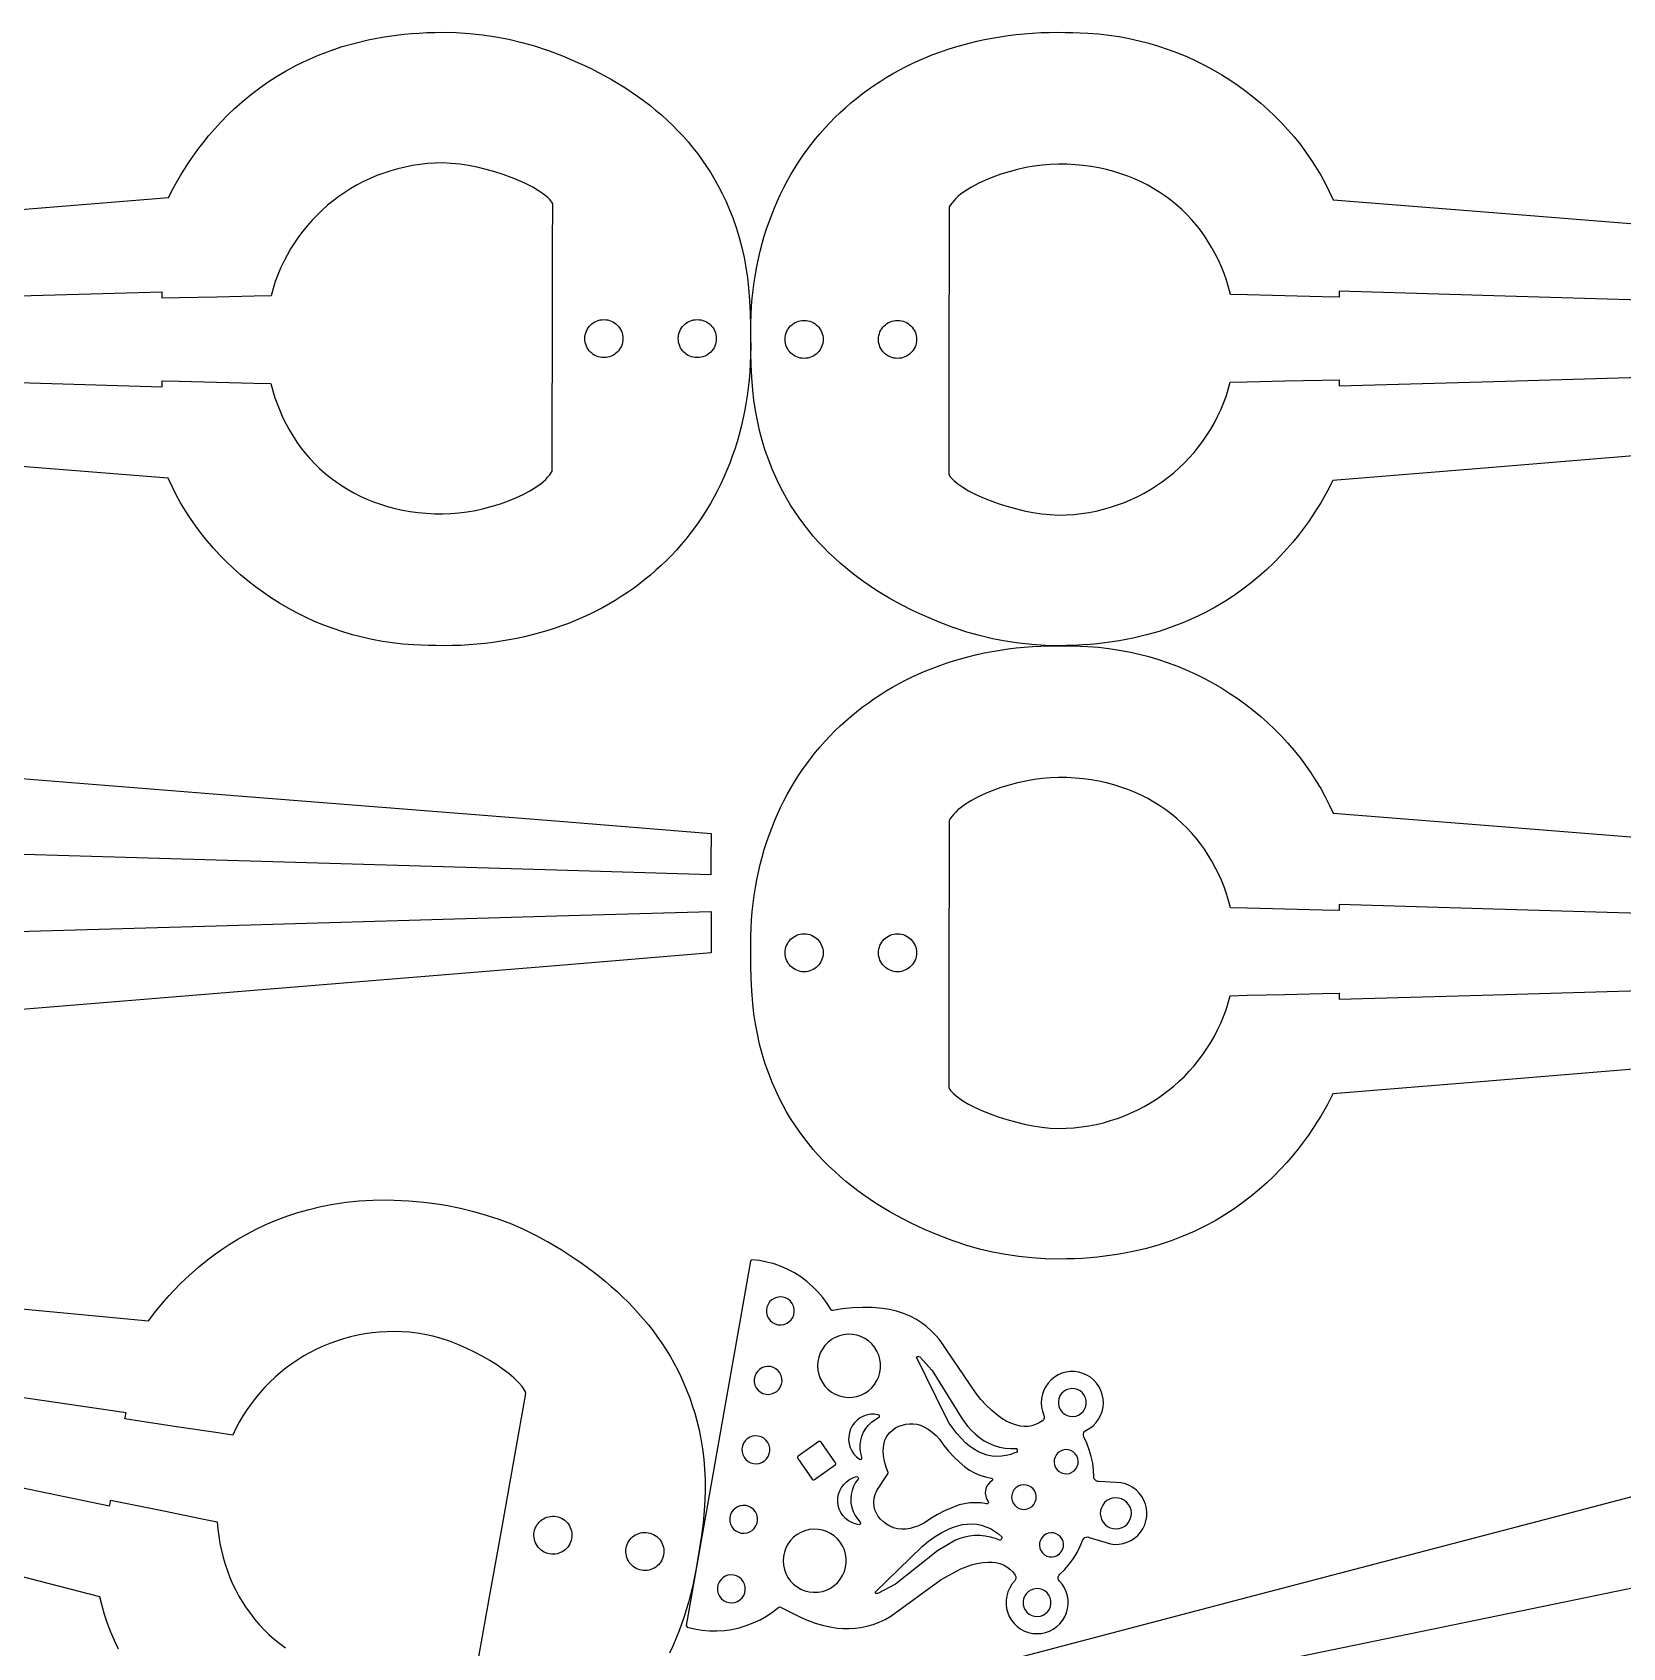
# Model space of a CAD drawing. Extents: x 0 to 1250, y 0 to 2500.
# Drawn here: x 549.6 to 652, y 674.1 to 778.1 of the extents above; entities that cross this region are included whole.
import ezdxf

# ---------------------------------------------------------------- set-up
doc = ezdxf.new("R2010")
doc.units = 0
doc.layers.get('0').update_dxf_attribs({"linetype": 'CONTINUOUS', "lineweight": 25})

msp = doc.modelspace()

# ---------------------------------------------------------------- linework, layer by layer
for points in [[(548.354, 766.63), (558.373, 767.452), (558.726, 768.13), (559.157, 768.882), (559.402, 769.281), (559.669, 769.693), (559.957, 770.114), (560.268, 770.544), (560.601, 770.981), (560.958, 771.422), (561.339, 771.865), (561.745, 772.308), (562.177, 772.75), (562.635, 773.187), (563.119, 773.619), (563.63, 774.043), (564.17, 774.457), (564.738, 774.859), (565.336, 775.247), (565.963, 775.619), (566.621, 775.973), (567.309, 776.307), (568.03, 776.619), (568.783, 776.906), (569.569, 777.168), (570.388, 777.4), (571.242, 777.603), (572.131, 777.774), (572.588, 777.846), (573.055, 777.91), (573.53, 777.965), (574.015, 778.01), (574.509, 778.045), (575.012, 778.071), (575.524, 778.087), (576.046, 778.092), (576.9, 778.074), (577.754, 778.02), (578.607, 777.93), (579.455, 777.804), (580.298, 777.642), (581.132, 777.444), (581.955, 777.211), (582.765, 776.941), (582.769, 776.94), (582.776, 776.938), (582.782, 776.935), (582.786, 776.934), (583.739, 776.572), (584.674, 776.179), (585.133, 775.969), (585.586, 775.752), (586.033, 775.525), (586.474, 775.291), (586.909, 775.047), (587.337, 774.795), (587.757, 774.533), (588.171, 774.263), (588.576, 773.983), (588.974, 773.694), (589.363, 773.395), (589.744, 773.087), (590.117, 772.769), (590.48, 772.442), (590.834, 772.104), (591.179, 771.757), (591.513, 771.399), (591.838, 771.031), (592.152, 770.653), (592.455, 770.264), (592.748, 769.865), (593.029, 769.455), (593.299, 769.034), (593.557, 768.602), (593.803, 768.159), (594.037, 767.705), (594.258, 767.24), (594.466, 766.763), (594.711, 766.144), (594.929, 765.517), (595.123, 764.884), (595.292, 764.244), (595.438, 763.598), (595.56, 762.947), (595.66, 762.291), (595.738, 761.63), (595.802, 760.815), (595.834, 760.014), (595.849, 759.214), (595.863, 758.401), (595.868, 757.852), (595.861, 757.309), (595.842, 756.771), (595.81, 756.239), (595.766, 755.713), (595.71, 755.193), (595.642, 754.679), (595.563, 754.171), (595.471, 753.669), (595.369, 753.174), (595.254, 752.685), (595.129, 752.203), (594.992, 751.727), (594.845, 751.258), (594.686, 750.796), (594.517, 750.341), (594.337, 749.893), (594.146, 749.452), (593.946, 749.018), (593.734, 748.592), (593.513, 748.173), (593.282, 747.762), (593.04, 747.358), (592.789, 746.962), (592.528, 746.574), (592.258, 746.194), (591.978, 745.822), (591.689, 745.458), (591.39, 745.102), (591.083, 744.754), (590.767, 744.415), (590.441, 744.085), (590.108, 743.763), (589.765, 743.45), (589.414, 743.145), (589.055, 742.85), (588.688, 742.563), (588.312, 742.286), (587.928, 742.018), (587.537, 741.759), (587.138, 741.51), (586.731, 741.27), (586.317, 741.04), (585.896, 740.819), (585.467, 740.608), (585.031, 740.408), (584.588, 740.217), (584.139, 740.036), (583.682, 739.865), (583.219, 739.705), (582.75, 739.555), (582.274, 739.416), (581.792, 739.287), (581.304, 739.169), (580.809, 739.061), (580.309, 738.965), (579.803, 738.879), (579.292, 738.805), (578.775, 738.742), (578.252, 738.69), (577.725, 738.649), (577.192, 738.62), (576.654, 738.603), (576.111, 738.597), (575.621, 738.6), (575.131, 738.609), (574.642, 738.626), (574.152, 738.65), (573.477, 738.701), (572.809, 738.776), (572.15, 738.874), (571.498, 738.995), (570.856, 739.138), (570.222, 739.302), (569.598, 739.488), (568.985, 739.694), (568.381, 739.92), (567.789, 740.165), (567.208, 740.429), (566.638, 740.712), (566.081, 741.013), (565.536, 741.33), (565.005, 741.665), (564.486, 742.015), (563.982, 742.381), (563.491, 742.763), (563.016, 743.159), (562.555, 743.569), (562.11, 743.992), (561.681, 744.428), (561.269, 744.877), (560.873, 745.338), (560.494, 745.81), (560.133, 746.292), (559.79, 746.785), (559.465, 747.288), (559.16, 747.8), (558.873, 748.32), (558.606, 748.849), (558.36, 749.385), (548.343, 750.183)], [(665.423, 751.867), (643.382, 750.059), (633.364, 749.237), (633.01, 748.559), (632.58, 747.806), (632.334, 747.407), (632.068, 746.996), (631.78, 746.574), (631.469, 746.144), (631.136, 745.708), (630.779, 745.267), (630.397, 744.824), (629.991, 744.381), (629.56, 743.939), (629.102, 743.501), (628.618, 743.07), (628.106, 742.646), (627.567, 742.232), (626.999, 741.83), (626.401, 741.442), (625.774, 741.07), (625.116, 740.716), (624.427, 740.382), (623.707, 740.07), (622.954, 739.783), (622.168, 739.521), (621.348, 739.288), (620.495, 739.085), (619.606, 738.915), (619.149, 738.842), (618.682, 738.779), (618.207, 738.724), (617.722, 738.679), (617.228, 738.643), (616.725, 738.618), (616.212, 738.602), (615.69, 738.597), (614.837, 738.615), (613.983, 738.669), (613.13, 738.759), (612.281, 738.885), (611.439, 739.047), (610.605, 739.244), (609.782, 739.478), (608.971, 739.748), (608.968, 739.749), (608.961, 739.751), (608.954, 739.754), (608.951, 739.755), (607.997, 740.116), (607.063, 740.51), (606.604, 740.719), (606.151, 740.937), (605.703, 741.163), (605.262, 741.398), (604.828, 741.642), (604.4, 741.894), (603.979, 742.156), (603.566, 742.426), (603.161, 742.706), (602.763, 742.995), (602.373, 743.294), (601.992, 743.602), (601.62, 743.919), (601.257, 744.247), (600.903, 744.584), (600.558, 744.932), (600.224, 745.29), (599.899, 745.658), (599.585, 746.036), (599.281, 746.425), (598.989, 746.824), (598.708, 747.234), (598.438, 747.655), (598.18, 748.087), (597.934, 748.53), (597.7, 748.984), (597.479, 749.449), (597.27, 749.926), (597.026, 750.545), (596.807, 751.171), (596.614, 751.805), (596.444, 752.445), (596.299, 753.091), (596.176, 753.742), (596.077, 754.398), (595.999, 755.058), (595.935, 755.874), (595.903, 756.675), (595.887, 757.475), (595.874, 758.287), (595.868, 758.836), (595.876, 759.38), (595.895, 759.918), (595.927, 760.45), (595.971, 760.976), (596.027, 761.496), (596.095, 762.01), (596.174, 762.518), (596.265, 763.02), (596.368, 763.515), (596.482, 764.004), (596.608, 764.486), (596.744, 764.962), (596.892, 765.431), (597.05, 765.893), (597.22, 766.348), (597.4, 766.796), (597.59, 767.237), (597.791, 767.67), (598.002, 768.097), (598.224, 768.516), (598.455, 768.927), (598.697, 769.331), (598.948, 769.727), (599.209, 770.115), (599.479, 770.495), (599.759, 770.867), (600.048, 771.231), (600.346, 771.587), (600.654, 771.934), (600.97, 772.273), (601.295, 772.604), (601.629, 772.926), (601.972, 773.239), (602.322, 773.543), (602.682, 773.839), (603.049, 774.125), (603.425, 774.403), (603.808, 774.671), (604.2, 774.929), (604.599, 775.179), (605.005, 775.419), (605.419, 775.649), (605.841, 775.87), (606.27, 776.08), (606.705, 776.281), (607.148, 776.472), (607.598, 776.653), (608.054, 776.823), (608.517, 776.984), (608.987, 777.134), (609.463, 777.273), (609.945, 777.402), (610.433, 777.52), (610.928, 777.627), (611.428, 777.724), (611.933, 777.809), (612.445, 777.884), (612.962, 777.947), (613.484, 777.999), (614.012, 778.04), (614.545, 778.069), (615.083, 778.086), (615.626, 778.092), (616.116, 778.089), (616.606, 778.08), (617.095, 778.063), (617.585, 778.039), (618.26, 777.988), (618.927, 777.913), (619.587, 777.815), (620.239, 777.694), (620.881, 777.551), (621.515, 777.387), (622.138, 777.201), (622.752, 776.995), (623.356, 776.769), (623.948, 776.524), (624.529, 776.259), (625.098, 775.977), (625.656, 775.676), (626.2, 775.359), (626.732, 775.024), (627.251, 774.674), (627.755, 774.307), (628.245, 773.926), (628.721, 773.53), (629.181, 773.12), (629.626, 772.697), (630.055, 772.26), (630.468, 771.812), (630.864, 771.351), (631.243, 770.879), (631.604, 770.396), (631.947, 769.903), (632.271, 769.401), (632.577, 768.889), (632.864, 768.368), (633.13, 767.84), (633.377, 767.304), (643.393, 766.506), (665.429, 764.751)], [(548.014, 755.561), (557.969, 755.265), (557.968, 755.325), (557.968, 755.456), (557.967, 755.588), (557.967, 755.647), (559.061, 755.62), (561.467, 755.559), (563.873, 755.498), (564.967, 755.471), (565.091, 755.014), (565.231, 754.565), (565.386, 754.127), (565.558, 753.697), (565.745, 753.278), (565.948, 752.869), (566.166, 752.471), (566.399, 752.084), (566.646, 751.708), (566.909, 751.345), (567.186, 750.993), (567.477, 750.654), (567.783, 750.328), (568.102, 750.016), (568.436, 749.716), (568.783, 749.432), (569.143, 749.161), (569.517, 748.905), (569.904, 748.665), (570.304, 748.44), (570.716, 748.23), (571.141, 748.038), (571.579, 747.861), (572.029, 747.702), (572.49, 747.56), (572.964, 747.436), (573.449, 747.33), (573.946, 747.242), (574.454, 747.173), (574.974, 747.124), (575.504, 747.093), (576.045, 747.083), (576.551, 747.098), (577.075, 747.142), (577.61, 747.213), (578.152, 747.31), (578.694, 747.43), (579.23, 747.573), (579.757, 747.736), (580.266, 747.918), (580.754, 748.116), (581.214, 748.33), (581.641, 748.558), (582.029, 748.798), (582.372, 749.048), (582.526, 749.176), (582.666, 749.306), (582.792, 749.438), (582.903, 749.571), (582.999, 749.706), (583.079, 749.842), (583.086, 752.53), (583.099, 758.443), (583.112, 764.357), (583.119, 767.045), (583.065, 767.145), (582.993, 767.247), (582.903, 767.352), (582.795, 767.458), (582.532, 767.675), (582.209, 767.895), (581.832, 768.114), (581.41, 768.331), (580.947, 768.541), (580.45, 768.742), (579.927, 768.932), (579.383, 769.106), (578.824, 769.263), (578.258, 769.399), (577.69, 769.511), (577.128, 769.597), (576.578, 769.653), (576.045, 769.677), (575.547, 769.666), (575.054, 769.635), (574.567, 769.583), (574.087, 769.511), (573.614, 769.419), (573.147, 769.309), (572.689, 769.179), (572.238, 769.032), (571.796, 768.866), (571.363, 768.683), (570.94, 768.483), (570.526, 768.267), (570.123, 768.034), (569.73, 767.786), (569.349, 767.523), (568.979, 767.244), (568.621, 766.952), (568.275, 766.645), (567.943, 766.325), (567.623, 765.992), (567.318, 765.646), (567.026, 765.288), (566.749, 764.918), (566.488, 764.537), (566.241, 764.145), (566.011, 763.743), (565.797, 763.33), (565.6, 762.908), (565.419, 762.477), (565.257, 762.037), (565.112, 761.589), (564.987, 761.132), (563.891, 761.106), (561.481, 761.048), (559.07, 760.989), (557.975, 760.963), (557.975, 761.025), (557.976, 761.161), (557.976, 761.298), (557.976, 761.36), (548.02, 761.072)], [(665.623, 760.478), (643.723, 761.128), (633.768, 761.423), (633.768, 761.364), (633.769, 761.232), (633.769, 761.101), (633.769, 761.041), (632.676, 761.069), (630.27, 761.13), (627.863, 761.191), (626.77, 761.218), (626.646, 761.675), (626.506, 762.123), (626.35, 762.562), (626.179, 762.991), (625.991, 763.411), (625.789, 763.82), (625.571, 764.218), (625.338, 764.605), (625.09, 764.98), (624.828, 765.344), (624.551, 765.696), (624.26, 766.035), (623.954, 766.361), (623.634, 766.673), (623.301, 766.972), (622.954, 767.257), (622.593, 767.528), (622.22, 767.783), (621.833, 768.024), (621.433, 768.249), (621.02, 768.458), (620.595, 768.651), (620.158, 768.828), (619.708, 768.987), (619.246, 769.129), (618.773, 769.253), (618.287, 769.359), (617.79, 769.447), (617.282, 769.516), (616.763, 769.565), (616.233, 769.595), (615.691, 769.605), (615.185, 769.59), (614.662, 769.546), (614.126, 769.475), (613.585, 769.379), (613.043, 769.258), (612.506, 769.116), (611.98, 768.953), (611.47, 768.771), (610.983, 768.573), (610.523, 768.359), (610.096, 768.131), (609.708, 767.891), (609.364, 767.641), (609.211, 767.513), (609.071, 767.383), (608.945, 767.251), (608.833, 767.117), (608.737, 766.983), (608.657, 766.847), (608.651, 764.159), (608.638, 758.245), (608.624, 752.332), (608.618, 749.644), (608.671, 749.544), (608.743, 749.442), (608.834, 749.337), (608.941, 749.23), (609.205, 749.014), (609.528, 748.794), (609.904, 748.574), (610.327, 748.358), (610.79, 748.148), (611.286, 747.946), (611.81, 747.757), (612.354, 747.582), (612.913, 747.426), (613.479, 747.29), (614.046, 747.177), (614.608, 747.092), (615.159, 747.036), (615.691, 747.012), (616.19, 747.023), (616.683, 747.054), (617.169, 747.106), (617.65, 747.178), (618.123, 747.269), (618.589, 747.38), (619.048, 747.51), (619.499, 747.657), (619.94, 747.823), (620.373, 748.006), (620.797, 748.205), (621.211, 748.422), (621.614, 748.654), (622.007, 748.903), (622.388, 749.166), (622.758, 749.444), (623.116, 749.737), (623.462, 750.044), (623.794, 750.364), (624.113, 750.697), (624.419, 751.043), (624.71, 751.401), (624.987, 751.77), (625.249, 752.151), (625.495, 752.543), (625.726, 752.946), (625.94, 753.358), (626.137, 753.781), (626.317, 754.212), (626.48, 754.652), (626.624, 755.1), (626.75, 755.556), (627.846, 755.583), (630.256, 755.641), (632.667, 755.699), (633.762, 755.726), (633.762, 755.664), (633.761, 755.527), (633.761, 755.391), (633.76, 755.329), (643.717, 755.617), (665.621, 756.251)], [(665.423, 712.372), (643.382, 710.563), (633.364, 709.741), (633.01, 709.063), (632.58, 708.311), (632.334, 707.912), (632.068, 707.501), (631.78, 707.079), (631.469, 706.649), (631.136, 706.212), (630.779, 705.772), (630.397, 705.329), (629.991, 704.885), (629.56, 704.444), (629.102, 704.006), (628.618, 703.574), (628.106, 703.15), (627.567, 702.736), (626.999, 702.334), (626.401, 701.946), (625.774, 701.574), (625.116, 701.22), (624.427, 700.887), (623.707, 700.575), (622.954, 700.287), (622.168, 700.026), (621.348, 699.793), (620.495, 699.59), (619.606, 699.42), (619.149, 699.347), (618.682, 699.283), (618.207, 699.229), (617.722, 699.184), (617.228, 699.148), (616.725, 699.122), (616.212, 699.107), (615.69, 699.101), (614.837, 699.119), (613.983, 699.173), (613.13, 699.264), (612.281, 699.389), (611.439, 699.551), (610.605, 699.749), (609.782, 699.983), (608.971, 700.252), (608.968, 700.253), (608.961, 700.256), (608.954, 700.258), (608.951, 700.259), (607.997, 700.621), (607.063, 701.015), (606.604, 701.224), (606.151, 701.442), (605.703, 701.668), (605.262, 701.903), (604.828, 702.146), (604.4, 702.399), (603.979, 702.66), (603.566, 702.931), (603.161, 703.211), (602.763, 703.5), (602.373, 703.798), (601.992, 704.106), (601.62, 704.424), (601.257, 704.752), (600.903, 705.089), (600.558, 705.437), (600.224, 705.794), (599.899, 706.162), (599.585, 706.54), (599.281, 706.929), (598.989, 707.328), (598.708, 707.739), (598.438, 708.159), (598.18, 708.591), (597.934, 709.034), (597.7, 709.488), (597.479, 709.954), (597.27, 710.431), (597.026, 711.05), (596.807, 711.676), (596.614, 712.31), (596.444, 712.95), (596.299, 713.595), (596.176, 714.247), (596.077, 714.903), (595.999, 715.563), (595.935, 716.379), (595.903, 717.179), (595.887, 717.979), (595.874, 718.792), (595.868, 719.341), (595.876, 719.884), (595.895, 720.422), (595.927, 720.954), (595.971, 721.48), (596.027, 722), (596.095, 722.515), (596.174, 723.023), (596.265, 723.524), (596.368, 724.019), (596.482, 724.508), (596.608, 724.991), (596.744, 725.466), (596.892, 725.935), (597.05, 726.397), (597.22, 726.852), (597.4, 727.301), (597.59, 727.741), (597.791, 728.175), (598.002, 728.601), (598.224, 729.02), (598.455, 729.432), (598.697, 729.835), (598.948, 730.231), (599.209, 730.619), (599.479, 731), (599.759, 731.372), (600.048, 731.736), (600.346, 732.091), (600.654, 732.439), (600.97, 732.778), (601.295, 733.109), (601.629, 733.43), (601.972, 733.744), (602.322, 734.048), (602.682, 734.343), (603.049, 734.63), (603.425, 734.907), (603.808, 735.175), (604.2, 735.434), (604.599, 735.683), (605.005, 735.923), (605.419, 736.154), (605.841, 736.374), (606.27, 736.585), (606.705, 736.786), (607.148, 736.977), (607.598, 737.158), (608.054, 737.328), (608.517, 737.488), (608.987, 737.638), (609.463, 737.778), (609.945, 737.907), (610.433, 738.025), (610.928, 738.132), (611.428, 738.229), (611.933, 738.314), (612.445, 738.388), (612.962, 738.452), (613.484, 738.504), (614.012, 738.544), (614.545, 738.573), (615.083, 738.591), (615.626, 738.597), (616.116, 738.594), (616.606, 738.584), (617.095, 738.568), (617.585, 738.543), (618.26, 738.492), (618.927, 738.417), (619.587, 738.319), (620.239, 738.198), (620.881, 738.056), (621.515, 737.891), (622.138, 737.706), (622.752, 737.5), (623.356, 737.274), (623.948, 737.028), (624.529, 736.764), (625.098, 736.481), (625.656, 736.181), (626.2, 735.863), (626.732, 735.529), (627.251, 735.178), (627.755, 734.812), (628.245, 734.431), (628.721, 734.035), (629.181, 733.625), (629.626, 733.201), (630.055, 732.765), (630.468, 732.316), (630.864, 731.856), (631.243, 731.384), (631.604, 730.901), (631.947, 730.408), (632.271, 729.905), (632.577, 729.394), (632.864, 728.873), (633.13, 728.344), (633.377, 727.808), (643.393, 727.011), (665.429, 725.256)], [(539.225, 730.819), (561.261, 729.065), (583.297, 727.31), (593.314, 726.512), (593.313, 726.095), (593.312, 725.179), (593.311, 724.262), (593.311, 723.846), (583.356, 724.141), (561.455, 724.791), (539.555, 725.441)], [(665.623, 720.982), (643.723, 721.632), (633.768, 721.928), (633.768, 721.868), (633.769, 721.737), (633.769, 721.606), (633.769, 721.546), (632.676, 721.574), (630.27, 721.635), (627.863, 721.695), (626.77, 721.723), (626.646, 722.18), (626.506, 722.628), (626.35, 723.067), (626.179, 723.496), (625.991, 723.915), (625.789, 724.324), (625.571, 724.722), (625.338, 725.109), (625.09, 725.485), (624.828, 725.849), (624.551, 726.2), (624.26, 726.539), (623.954, 726.865), (623.634, 727.178), (623.301, 727.477), (622.954, 727.762), (622.593, 728.032), (622.22, 728.288), (621.833, 728.529), (621.433, 728.754), (621.02, 728.963), (620.595, 729.156), (620.158, 729.332), (619.708, 729.491), (619.246, 729.634), (618.773, 729.758), (618.287, 729.864), (617.79, 729.952), (617.282, 730.02), (616.763, 730.07), (616.233, 730.1), (615.691, 730.11), (615.185, 730.095), (614.662, 730.051), (614.126, 729.98), (613.585, 729.883), (613.043, 729.763), (612.506, 729.62), (611.98, 729.458), (611.47, 729.276), (610.983, 729.077), (610.523, 728.863), (610.096, 728.635), (609.708, 728.396), (609.364, 728.146), (609.211, 728.018), (609.071, 727.887), (608.945, 727.755), (608.833, 727.622), (608.737, 727.487), (608.657, 727.351), (608.651, 724.663), (608.638, 718.75), (608.624, 712.837), (608.618, 710.149), (608.671, 710.049), (608.743, 709.946), (608.834, 709.841), (608.941, 709.735), (609.205, 709.518), (609.528, 709.298), (609.904, 709.079), (610.327, 708.863), (610.79, 708.652), (611.286, 708.451), (611.81, 708.262), (612.354, 708.087), (612.913, 707.93), (613.479, 707.794), (614.046, 707.682), (614.608, 707.596), (615.159, 707.54), (615.691, 707.517), (616.19, 707.527), (616.683, 707.559), (617.169, 707.611), (617.65, 707.683), (618.123, 707.774), (618.589, 707.885), (619.048, 708.014), (619.499, 708.162), (619.94, 708.327), (620.373, 708.51), (620.797, 708.71), (621.211, 708.927), (621.614, 709.159), (622.007, 709.407), (622.388, 709.671), (622.758, 709.949), (623.116, 710.242), (623.462, 710.548), (623.794, 710.868), (624.113, 711.202), (624.419, 711.547), (624.71, 711.905), (624.987, 712.275), (625.249, 712.656), (625.495, 713.048), (625.726, 713.451), (625.94, 713.863), (626.137, 714.285), (626.317, 714.716), (626.48, 715.156), (626.624, 715.605), (626.75, 716.061), (627.846, 716.087), (630.256, 716.146), (632.667, 716.204), (633.762, 716.231), (633.762, 716.168), (633.761, 716.032), (633.761, 715.895), (633.76, 715.833), (643.717, 716.121), (665.621, 716.756)], [(539.549, 719.93), (561.453, 720.564), (583.357, 721.199), (593.314, 721.487), (593.314, 721.069), (593.313, 720.149), (593.313, 719.229), (593.313, 718.811), (583.295, 717.989), (561.254, 716.181), (539.214, 714.372)], [(547.086, 696.064), (557.095, 695.134), (557.561, 695.741), (558.115, 696.407), (558.426, 696.757), (558.76, 697.116), (559.117, 697.481), (559.498, 697.851), (559.902, 698.223), (560.33, 698.595), (560.783, 698.965), (561.259, 699.331), (561.761, 699.691), (562.288, 700.042), (562.84, 700.383), (563.417, 700.712), (564.02, 701.026), (564.65, 701.323), (565.305, 701.602), (565.988, 701.859), (566.697, 702.094), (567.433, 702.303), (568.197, 702.484), (568.988, 702.637), (569.808, 702.758), (570.655, 702.845), (571.531, 702.896), (572.436, 702.91), (572.899, 702.902), (573.37, 702.884), (573.848, 702.855), (574.333, 702.815), (574.825, 702.765), (575.325, 702.703), (575.833, 702.629), (576.347, 702.543), (577.185, 702.378), (578.017, 702.176), (578.841, 701.939), (579.655, 701.668), (580.456, 701.362), (581.243, 701.023), (582.013, 700.65), (582.765, 700.243), (582.768, 700.242), (582.774, 700.238), (582.78, 700.234), (582.783, 700.233), (583.66, 699.711), (584.511, 699.161), (584.927, 698.875), (585.336, 698.582), (585.737, 698.282), (586.131, 697.974), (586.516, 697.658), (586.894, 697.336), (587.263, 697.005), (587.623, 696.667), (587.973, 696.321), (588.315, 695.967), (588.647, 695.606), (588.968, 695.236), (589.28, 694.858), (589.581, 694.473), (589.871, 694.079), (590.15, 693.677), (590.417, 693.266), (590.673, 692.848), (590.917, 692.421), (591.148, 691.985), (591.367, 691.541), (591.572, 691.088), (591.765, 690.627), (591.944, 690.157), (592.11, 689.678), (592.261, 689.19), (592.398, 688.694), (592.521, 688.188), (592.654, 687.536), (592.76, 686.881), (592.841, 686.223), (592.896, 685.564), (592.928, 684.902), (592.935, 684.24), (592.919, 683.576), (592.882, 682.912), (592.803, 682.098), (592.695, 681.304), (592.572, 680.514), (592.444, 679.711), (592.354, 679.169), (592.252, 678.635), (592.14, 678.109), (592.016, 677.591), (591.882, 677.08), (591.736, 676.578), (591.58, 676.083), (591.413, 675.597), (591.236, 675.119), (591.049, 674.649), (590.852, 674.187), (590.645, 673.734)], [(578.368, 673.501), (578.841, 676.147), (579.881, 681.969), (580.921, 687.79), (581.394, 690.436), (581.359, 690.544), (581.306, 690.657), (581.235, 690.776), (581.148, 690.899), (580.926, 691.159), (580.645, 691.431), (580.313, 691.713), (579.934, 691.999), (579.515, 692.287), (579.061, 692.571), (578.578, 692.849), (578.073, 693.115), (577.55, 693.366), (577.016, 693.598), (576.477, 693.808), (575.938, 693.99), (575.405, 694.141), (574.885, 694.256), (574.393, 694.332), (573.902, 694.387), (573.413, 694.42), (572.928, 694.433), (572.446, 694.425), (571.967, 694.397), (571.493, 694.349), (571.024, 694.282), (570.56, 694.196), (570.102, 694.091), (569.65, 693.967), (569.205, 693.826), (568.767, 693.667), (568.338, 693.491), (567.916, 693.298), (567.504, 693.088), (567.1, 692.862), (566.707, 692.62), (566.324, 692.363), (565.951, 692.09), (565.59, 691.802), (565.241, 691.5), (564.904, 691.184), (564.58, 690.855), (564.27, 690.511), (563.973, 690.155), (563.691, 689.786), (563.423, 689.404), (563.171, 689.011), (562.934, 688.606), (562.714, 688.19), (562.511, 687.762), (561.427, 687.926), (559.043, 688.287), (556.659, 688.648), (555.576, 688.813), (555.587, 688.874), (555.611, 689.008), (555.636, 689.143), (555.647, 689.204), (545.791, 690.649)], [(544.828, 685.223), (554.581, 683.203), (554.591, 683.262), (554.613, 683.391), (554.635, 683.52), (554.646, 683.579), (555.718, 683.362), (558.077, 682.884), (560.436, 682.407), (561.508, 682.19), (561.551, 681.718), (561.611, 681.252), (561.688, 680.793), (561.782, 680.341), (561.894, 679.895), (562.023, 679.457), (562.168, 679.028), (562.33, 678.606), (562.509, 678.193), (562.704, 677.789), (562.916, 677.395), (563.144, 677.011), (563.388, 676.636), (563.649, 676.273), (563.925, 675.921), (564.217, 675.58), (564.525, 675.251), (564.849, 674.934), (565.188, 674.63), (565.543, 674.339), (565.913, 674.061)], [(658.765, 679.178), (649.01, 677.165), (627.549, 672.737), (606.088, 668.308), (596.332, 666.296), (596.26, 666.707), (596.1, 667.613), (595.941, 668.519), (595.868, 668.931), (605.592, 671.48), (626.983, 677.088), (648.375, 682.697), (658.098, 685.246)], [(555.154, 673.99), (554.902, 674.535), (554.669, 675.087), (554.457, 675.644), (554.265, 676.206), (554.095, 676.773), (553.945, 677.344), (544.219, 679.869)]]:
    msp.add_lwpolyline(points)
for points in [[(587.639, 758.369), (587.632, 758.244), (587.614, 758.122), (587.584, 758.005), (587.543, 757.892), (587.491, 757.785), (587.43, 757.684), (587.359, 757.59), (587.28, 757.503), (587.193, 757.424), (587.099, 757.353), (586.998, 757.292), (586.891, 757.241), (586.778, 757.199), (586.661, 757.169), (586.539, 757.151), (586.414, 757.144), (586.289, 757.151), (586.167, 757.169), (586.05, 757.199), (585.937, 757.241), (585.83, 757.292), (585.729, 757.353), (585.635, 757.424), (585.548, 757.503), (585.469, 757.59), (585.398, 757.684), (585.337, 757.785), (585.285, 757.892), (585.244, 758.005), (585.214, 758.122), (585.195, 758.244), (585.189, 758.369), (585.195, 758.495), (585.214, 758.616), (585.244, 758.734), (585.285, 758.846), (585.337, 758.953), (585.398, 759.054), (585.469, 759.149), (585.548, 759.236), (585.635, 759.315), (585.729, 759.385), (585.83, 759.447), (585.937, 759.498), (586.05, 759.539), (586.167, 759.569), (586.289, 759.588), (586.414, 759.594), (586.539, 759.588), (586.661, 759.569), (586.778, 759.539), (586.891, 759.498), (586.998, 759.447), (587.099, 759.385), (587.193, 759.315), (587.28, 759.236), (587.359, 759.149), (587.43, 759.054), (587.491, 758.953), (587.543, 758.846), (587.584, 758.734), (587.614, 758.616), (587.632, 758.495)], [(593.654, 758.369), (593.647, 758.244), (593.629, 758.122), (593.599, 758.005), (593.557, 757.892), (593.506, 757.785), (593.444, 757.684), (593.374, 757.59), (593.295, 757.503), (593.208, 757.424), (593.114, 757.353), (593.013, 757.292), (592.905, 757.241), (592.793, 757.199), (592.676, 757.169), (592.554, 757.151), (592.429, 757.144), (592.303, 757.151), (592.182, 757.169), (592.064, 757.199), (591.952, 757.241), (591.845, 757.292), (591.744, 757.353), (591.649, 757.424), (591.562, 757.503), (591.483, 757.59), (591.413, 757.684), (591.351, 757.785), (591.3, 757.892), (591.259, 758.005), (591.229, 758.122), (591.21, 758.244), (591.204, 758.369), (591.21, 758.495), (591.229, 758.616), (591.259, 758.734), (591.3, 758.846), (591.351, 758.953), (591.413, 759.054), (591.483, 759.149), (591.562, 759.236), (591.649, 759.315), (591.744, 759.385), (591.845, 759.447), (591.952, 759.498), (592.064, 759.539), (592.182, 759.569), (592.303, 759.588), (592.429, 759.594), (592.554, 759.588), (592.676, 759.569), (592.793, 759.539), (592.905, 759.498), (593.013, 759.447), (593.114, 759.385), (593.208, 759.315), (593.295, 759.236), (593.374, 759.149), (593.444, 759.054), (593.506, 758.953), (593.557, 758.846), (593.599, 758.734), (593.629, 758.616), (593.647, 758.495)], [(598.083, 758.319), (598.089, 758.445), (598.108, 758.566), (598.138, 758.684), (598.179, 758.796), (598.231, 758.903), (598.292, 759.004), (598.363, 759.099), (598.442, 759.186), (598.529, 759.265), (598.623, 759.335), (598.724, 759.397), (598.831, 759.448), (598.944, 759.489), (599.061, 759.52), (599.183, 759.538), (599.308, 759.544), (599.433, 759.538), (599.555, 759.52), (599.672, 759.489), (599.785, 759.448), (599.892, 759.397), (599.993, 759.335), (600.087, 759.265), (600.174, 759.186), (600.253, 759.099), (600.324, 759.004), (600.385, 758.903), (600.437, 758.796), (600.478, 758.684), (600.508, 758.566), (600.527, 758.445), (600.533, 758.319), (600.527, 758.194), (600.508, 758.073), (600.478, 757.955), (600.437, 757.843), (600.385, 757.736), (600.324, 757.635), (600.253, 757.54), (600.174, 757.453), (600.087, 757.374), (599.993, 757.304), (599.892, 757.242), (599.785, 757.191), (599.672, 757.15), (599.555, 757.119), (599.433, 757.101), (599.308, 757.094), (599.183, 757.101), (599.061, 757.119), (598.944, 757.15), (598.831, 757.191), (598.724, 757.242), (598.623, 757.304), (598.529, 757.374), (598.442, 757.453), (598.363, 757.54), (598.292, 757.635), (598.231, 757.736), (598.179, 757.843), (598.138, 757.955), (598.108, 758.073), (598.089, 758.194)], [(604.098, 758.319), (604.104, 758.445), (604.123, 758.566), (604.153, 758.684), (604.194, 758.796), (604.246, 758.903), (604.307, 759.004), (604.378, 759.099), (604.457, 759.186), (604.544, 759.265), (604.638, 759.335), (604.739, 759.397), (604.846, 759.448), (604.959, 759.489), (605.076, 759.52), (605.198, 759.538), (605.323, 759.544), (605.448, 759.538), (605.57, 759.52), (605.687, 759.489), (605.8, 759.448), (605.907, 759.397), (606.008, 759.335), (606.102, 759.265), (606.189, 759.186), (606.268, 759.099), (606.339, 759.004), (606.4, 758.903), (606.452, 758.796), (606.493, 758.684), (606.523, 758.566), (606.542, 758.445), (606.548, 758.319), (606.542, 758.194), (606.523, 758.073), (606.493, 757.955), (606.452, 757.843), (606.4, 757.736), (606.339, 757.635), (606.268, 757.54), (606.189, 757.453), (606.102, 757.374), (606.008, 757.304), (605.907, 757.242), (605.8, 757.191), (605.687, 757.15), (605.57, 757.119), (605.448, 757.101), (605.323, 757.094), (605.198, 757.101), (605.076, 757.119), (604.959, 757.15), (604.846, 757.191), (604.739, 757.242), (604.638, 757.304), (604.544, 757.374), (604.457, 757.453), (604.378, 757.54), (604.307, 757.635), (604.246, 757.736), (604.194, 757.843), (604.153, 757.955), (604.123, 758.073), (604.104, 758.194)], [(598.083, 718.824), (598.089, 718.949), (598.108, 719.071), (598.138, 719.188), (598.179, 719.301), (598.231, 719.408), (598.292, 719.509), (598.363, 719.603), (598.442, 719.69), (598.529, 719.769), (598.623, 719.84), (598.724, 719.901), (598.831, 719.953), (598.944, 719.994), (599.061, 720.024), (599.183, 720.043), (599.308, 720.049), (599.433, 720.043), (599.555, 720.024), (599.672, 719.994), (599.785, 719.953), (599.892, 719.901), (599.993, 719.84), (600.087, 719.769), (600.174, 719.69), (600.253, 719.603), (600.324, 719.509), (600.385, 719.408), (600.437, 719.301), (600.478, 719.188), (600.508, 719.071), (600.527, 718.949), (600.533, 718.824), (600.527, 718.699), (600.508, 718.577), (600.478, 718.46), (600.437, 718.347), (600.385, 718.24), (600.324, 718.139), (600.253, 718.045), (600.174, 717.958), (600.087, 717.879), (599.993, 717.808), (599.892, 717.747), (599.785, 717.695), (599.672, 717.654), (599.555, 717.624), (599.433, 717.605), (599.308, 717.599), (599.183, 717.605), (599.061, 717.624), (598.944, 717.654), (598.831, 717.695), (598.724, 717.747), (598.623, 717.808), (598.529, 717.879), (598.442, 717.958), (598.363, 718.045), (598.292, 718.139), (598.231, 718.24), (598.179, 718.347), (598.138, 718.46), (598.108, 718.577), (598.089, 718.699)], [(604.098, 718.824), (604.104, 718.949), (604.123, 719.071), (604.153, 719.188), (604.194, 719.301), (604.246, 719.408), (604.307, 719.509), (604.378, 719.603), (604.457, 719.69), (604.544, 719.769), (604.638, 719.84), (604.739, 719.901), (604.846, 719.953), (604.959, 719.994), (605.076, 720.024), (605.198, 720.043), (605.323, 720.049), (605.448, 720.043), (605.57, 720.024), (605.687, 719.994), (605.8, 719.953), (605.907, 719.901), (606.008, 719.84), (606.102, 719.769), (606.189, 719.69), (606.268, 719.603), (606.339, 719.509), (606.4, 719.408), (606.452, 719.301), (606.493, 719.188), (606.523, 719.071), (606.542, 718.949), (606.548, 718.824), (606.542, 718.699), (606.523, 718.577), (606.493, 718.46), (606.452, 718.347), (606.4, 718.24), (606.339, 718.139), (606.268, 718.045), (606.189, 717.958), (606.102, 717.879), (606.008, 717.808), (605.907, 717.747), (605.8, 717.695), (605.687, 717.654), (605.57, 717.624), (605.448, 717.605), (605.323, 717.599), (605.198, 717.605), (605.076, 717.624), (604.959, 717.654), (604.846, 717.695), (604.739, 717.747), (604.638, 717.808), (604.544, 717.879), (604.457, 717.958), (604.378, 718.045), (604.307, 718.139), (604.246, 718.24), (604.194, 718.347), (604.153, 718.46), (604.123, 718.577), (604.104, 718.699)], [(595.846, 698.974), (591.709, 675.515), (591.781, 675.401), (592.25, 675.288), (592.726, 675.21), (593.207, 675.168), (593.69, 675.163), (594.172, 675.194), (594.65, 675.261), (595.121, 675.363), (595.584, 675.501), (596.035, 675.674), (596.471, 675.88), (596.891, 676.118), (597.292, 676.387), (597.671, 676.685), (597.727, 676.709), (597.786, 676.696), (599.122, 676.013), (599.571, 675.824), (600.03, 675.662), (600.498, 675.528), (600.974, 675.422), (601.455, 675.346), (601.833, 675.314), (602.212, 675.309), (602.591, 675.332), (602.968, 675.381), (603.339, 675.458), (603.745, 675.577), (604.141, 675.726), (604.526, 675.902), (604.897, 676.105), (608.145, 678.46), (609.405, 679.147), (609.74, 679.288), (610.085, 679.404), (610.437, 679.494), (610.795, 679.558), (611.157, 679.595), (611.409, 679.591), (611.659, 679.558), (611.904, 679.497), (612.14, 679.408), (612.362, 679.285), (612.565, 679.133), (612.746, 678.954), (612.901, 678.754), (612.944, 678.661), (612.953, 678.559), (612.927, 678.46), (612.87, 678.375), (612.693, 678.164), (612.546, 677.932), (612.433, 677.682), (612.355, 677.418), (612.315, 677.146), (612.311, 676.871), (612.346, 676.599), (612.417, 676.334), (612.524, 676.08), (612.665, 675.845), (612.837, 675.63), (613.036, 675.441), (613.26, 675.281), (613.503, 675.154), (613.762, 675.061), (614.031, 675.004), (614.305, 674.985), (614.579, 675.003), (614.848, 675.059), (615.107, 675.152), (615.351, 675.278), (615.575, 675.437), (615.775, 675.626), (615.948, 675.84), (616.089, 676.075), (616.197, 676.328), (616.269, 676.593), (616.304, 676.866), (616.302, 677.14), (616.262, 677.412), (616.185, 677.676), (616.072, 677.927), (615.927, 678.16), (615.75, 678.37), (615.695, 678.45), (615.669, 678.543), (615.673, 678.64), (615.708, 678.73), (615.769, 678.804), (616.088, 679.122), (616.382, 679.463), (616.648, 679.826), (616.884, 680.209), (617.09, 680.61), (617.264, 681.025), (617.315, 681.107), (617.389, 681.168), (617.479, 681.203), (617.575, 681.207), (617.668, 681.181), (619.035, 680.76), (619.307, 680.731), (619.58, 680.739), (619.849, 680.785), (620.109, 680.866), (620.356, 680.982), (620.585, 681.131), (620.791, 681.31), (620.972, 681.515), (621.122, 681.743), (621.24, 681.989), (621.324, 682.249), (621.371, 682.517), (621.382, 682.79), (621.355, 683.062), (621.291, 683.327), (621.192, 683.582), (621.059, 683.82), (620.895, 684.038), (620.703, 684.232), (620.486, 684.398), (620.248, 684.532), (619.995, 684.633), (619.73, 684.699), (618.301, 684.771), (618.205, 684.778), (618.116, 684.815), (618.044, 684.878), (617.995, 684.962), (617.975, 685.056), (617.95, 685.505), (617.891, 685.951), (617.799, 686.391), (617.674, 686.823), (617.517, 687.245), (617.33, 687.654), (617.297, 687.745), (617.296, 687.841), (617.325, 687.934), (617.381, 688.012), (617.46, 688.068), (617.698, 688.206), (617.915, 688.375), (618.106, 688.572), (618.269, 688.793), (618.399, 689.035), (618.496, 689.292), (618.556, 689.561), (618.579, 689.834), (618.564, 690.109), (618.511, 690.379), (618.422, 690.639), (618.299, 690.884), (618.143, 691.11), (617.957, 691.313), (617.745, 691.488), (617.511, 691.632), (617.26, 691.743), (616.996, 691.819), (616.724, 691.858), (616.449, 691.859), (616.177, 691.822), (615.912, 691.749), (615.66, 691.639), (615.425, 691.497), (615.212, 691.323), (615.025, 691.122), (614.867, 690.897), (614.741, 690.653), (614.65, 690.393), (614.596, 690.124), (614.579, 689.85), (614.6, 689.576), (614.658, 689.307), (614.752, 689.049), (614.777, 688.95), (614.767, 688.848), (614.724, 688.755), (614.652, 688.682), (614.441, 688.548), (614.215, 688.444), (613.977, 688.37), (613.731, 688.329), (613.482, 688.321), (613.234, 688.347), (612.919, 688.424), (612.614, 688.533), (612.321, 688.671), (612.044, 688.838), (611.784, 689.032), (611.4, 689.354), (611.037, 689.699), (610.698, 690.067), (610.383, 690.456), (608.032, 693.914), (607.772, 694.212), (607.492, 694.492), (607.194, 694.751), (606.878, 694.989), (606.547, 695.206), (606.136, 695.422), (605.708, 695.603), (605.267, 695.748), (604.815, 695.857), (604.356, 695.928), (603.714, 695.977), (603.071, 695.988), (602.428, 695.959), (601.787, 695.892), (601.152, 695.786), (601.092, 695.794), (601.048, 695.835), (600.794, 696.245), (600.509, 696.635), (600.196, 697.002), (599.856, 697.345), (599.491, 697.661), (599.104, 697.949), (598.696, 698.207), (598.269, 698.434), (597.827, 698.627), (597.372, 698.787), (596.906, 698.912), (596.431, 699.002), (595.952, 699.056)], [(597.623, 694.878), (597.811, 694.865), (597.997, 694.892), (598.174, 694.956), (598.334, 695.056), (598.469, 695.186), (598.574, 695.342), (598.645, 695.517), (598.677, 695.702), (598.671, 695.89), (598.625, 696.073), (598.543, 696.242), (598.427, 696.39), (598.283, 696.511), (598.117, 696.599), (597.936, 696.651), (597.748, 696.664), (597.562, 696.638), (597.385, 696.574), (597.226, 696.474), (597.09, 696.343), (596.985, 696.187), (596.914, 696.013), (596.882, 695.828), (596.888, 695.64), (596.934, 695.457), (597.016, 695.288), (597.132, 695.14), (597.276, 695.019), (597.443, 694.93)], [(601.853, 690.227), (602.135, 690.197), (602.419, 690.207), (602.698, 690.256), (602.968, 690.344), (603.223, 690.468), (603.458, 690.627), (603.668, 690.817), (603.851, 691.034), (604.001, 691.274), (604.116, 691.533), (604.194, 691.806), (604.234, 692.087), (604.234, 692.37), (604.194, 692.651), (604.116, 692.924), (604.001, 693.183), (603.851, 693.423), (603.668, 693.641), (603.458, 693.83), (603.223, 693.989), (602.968, 694.113), (602.698, 694.201), (602.419, 694.25), (602.135, 694.26), (601.853, 694.23), (601.578, 694.162), (601.315, 694.056), (601.07, 693.914), (600.846, 693.739), (600.649, 693.535), (600.482, 693.306), (600.349, 693.055), (600.252, 692.789), (600.193, 692.511), (600.174, 692.229), (600.193, 691.946), (600.252, 691.668), (600.349, 691.402), (600.482, 691.152), (600.649, 690.922), (600.846, 690.718), (601.07, 690.543), (601.315, 690.402), (601.578, 690.295)], [(613.026, 686.677), (612.822, 686.596), (612.614, 686.527), (612.319, 686.45), (612.018, 686.404), (611.713, 686.391), (611.409, 686.411), (611.093, 686.48), (610.787, 686.58), (610.492, 686.712), (610.212, 686.874), (609.951, 687.064), (609.71, 687.28), (609.417, 687.571), (609.144, 687.88), (608.89, 688.206), (608.657, 688.547), (608.446, 688.902), (606.551, 692.792), (606.652, 692.858), (606.753, 692.813), (607.554, 691.931), (609.443, 688.883), (609.634, 688.598), (609.845, 688.328), (610.076, 688.075), (610.325, 687.839), (610.6, 687.609), (610.897, 687.408), (611.212, 687.238), (611.544, 687.1), (611.9, 686.999), (612.266, 686.933), (612.636, 686.905), (613.006, 686.913)], [(596.834, 690.405), (597.022, 690.391), (597.209, 690.418), (597.385, 690.482), (597.545, 690.582), (597.68, 690.712), (597.785, 690.868), (597.856, 691.043), (597.889, 691.228), (597.882, 691.416), (597.836, 691.599), (597.754, 691.768), (597.638, 691.916), (597.494, 692.037), (597.328, 692.125), (597.147, 692.177), (596.959, 692.19), (596.773, 692.164), (596.596, 692.1), (596.437, 692), (596.301, 691.869), (596.196, 691.713), (596.126, 691.539), (596.093, 691.354), (596.1, 691.166), (596.145, 690.983), (596.228, 690.814), (596.343, 690.666), (596.487, 690.545), (596.654, 690.456)], [(616.423, 688.977), (616.61, 688.964), (616.797, 688.99), (616.973, 689.054), (617.133, 689.154), (617.268, 689.285), (617.374, 689.441), (617.444, 689.615), (617.477, 689.8), (617.47, 689.988), (617.425, 690.171), (617.342, 690.34), (617.226, 690.488), (617.082, 690.609), (616.916, 690.698), (616.735, 690.749), (616.547, 690.763), (616.361, 690.736), (616.184, 690.672), (616.025, 690.572), (615.889, 690.442), (615.784, 690.286), (615.714, 690.111), (615.681, 689.926), (615.688, 689.738), (615.733, 689.555), (615.816, 689.386), (615.931, 689.238), (616.076, 689.117), (616.242, 689.029)], [(602.877, 686.223), (602.937, 686.206), (602.994, 686.227), (603.029, 686.278), (603.027, 686.339), (602.954, 686.606), (602.916, 686.879), (602.916, 687.155), (602.952, 687.429), (603.025, 687.696), (603.132, 687.95), (603.273, 688.188), (603.445, 688.404), (603.643, 688.596), (603.866, 688.76), (604.109, 688.892), (604.154, 688.934), (604.166, 688.994), (604.141, 689.05), (604.088, 689.08), (603.848, 689.114), (603.605, 689.109), (603.366, 689.068), (603.136, 688.991), (602.921, 688.879), (602.725, 688.736), (602.554, 688.564), (602.41, 688.369), (602.299, 688.153), (602.222, 687.923), (602.181, 687.684), (602.177, 687.442), (602.21, 687.201), (602.28, 686.969), (602.384, 686.75), (602.521, 686.55), (602.687, 686.373)], [(596.046, 685.931), (596.233, 685.917), (596.42, 685.944), (596.596, 686.008), (596.756, 686.108), (596.891, 686.238), (596.997, 686.394), (597.067, 686.569), (597.1, 686.754), (597.093, 686.942), (597.048, 687.125), (596.965, 687.294), (596.849, 687.442), (596.705, 687.563), (596.539, 687.651), (596.358, 687.703), (596.17, 687.716), (595.984, 687.69), (595.807, 687.626), (595.648, 687.526), (595.512, 687.395), (595.407, 687.239), (595.337, 687.065), (595.304, 686.88), (595.311, 686.692), (595.356, 686.509), (595.439, 686.34), (595.554, 686.192), (595.699, 686.071), (595.865, 685.982)], [(611.182, 683.445), (611.167, 683.387), (611.122, 683.348), (611.063, 683.342), (610.708, 683.397), (610.349, 683.417), (609.99, 683.402), (609.634, 683.353), (609.285, 683.27), (608.813, 683.092), (608.353, 682.888), (607.905, 682.657), (607.47, 682.402), (607.051, 682.122), (606.844, 682.01), (606.628, 681.914), (606.405, 681.835), (606.143, 681.756), (605.872, 681.713), (605.597, 681.706), (605.325, 681.735), (605.058, 681.8), (604.829, 681.898), (604.613, 682.023), (604.413, 682.174), (604.234, 682.347), (604.082, 682.529), (603.96, 682.732), (603.87, 682.951), (603.815, 683.181), (603.802, 683.44), (603.826, 683.698), (603.886, 683.95), (603.981, 684.191), (604.695, 685.267), (604.718, 685.315), (604.713, 685.368), (604.611, 685.639), (604.528, 685.917), (604.467, 686.2), (604.422, 686.462), (604.405, 686.727), (604.417, 686.993), (604.457, 687.255), (604.513, 687.442), (604.593, 687.619), (604.697, 687.785), (604.821, 687.935), (605.001, 688.092), (605.199, 688.226), (605.411, 688.335), (605.636, 688.417), (605.868, 688.471), (606.102, 688.499), (606.337, 688.497), (606.571, 688.464), (606.798, 688.402), (607.015, 688.311), (607.297, 688.148), (607.56, 687.956), (607.803, 687.738), (608.021, 687.496), (608.309, 687.106), (608.617, 686.733), (608.944, 686.376), (609.29, 686.037), (609.653, 685.717), (609.961, 685.506), (610.289, 685.328), (610.632, 685.183), (610.989, 685.073), (611.355, 685), (611.408, 684.973), (611.438, 684.921), (611.432, 684.862), (611.394, 684.817), (611.247, 684.7), (611.128, 684.555), (611.041, 684.39), (610.989, 684.209), (610.976, 684.023), (611.001, 683.837), (611.064, 683.66), (611.162, 683.501)], [(599.975, 684.904), (601.316, 685.843), (601.349, 685.883), (601.358, 685.934), (601.34, 685.983), (600.402, 687.323), (600.362, 687.357), (600.311, 687.366), (600.262, 687.348), (598.922, 686.409), (598.888, 686.369), (598.879, 686.318), (598.897, 686.27), (599.836, 684.929), (599.875, 684.896), (599.927, 684.887)], [(616.048, 685.289), (616.222, 685.278), (616.393, 685.306), (616.555, 685.372), (616.698, 685.472), (616.814, 685.601), (616.9, 685.753), (616.949, 685.92), (616.96, 686.094), (616.932, 686.266), (616.866, 686.427), (616.766, 686.57), (616.637, 686.687), (616.485, 686.772), (616.318, 686.821), (616.144, 686.832), (615.972, 686.804), (615.811, 686.739), (615.668, 686.639), (615.551, 686.509), (615.466, 686.357), (615.417, 686.19), (615.406, 686.016), (615.434, 685.845), (615.5, 685.683), (615.599, 685.541), (615.729, 685.424), (615.881, 685.338)], [(602.95, 682.108), (602.941, 682.047), (602.898, 682.003), (602.838, 681.993), (602.601, 682.044), (602.374, 682.131), (602.164, 682.251), (601.974, 682.402), (601.81, 682.581), (601.675, 682.782), (601.573, 683.002), (601.505, 683.235), (601.474, 683.476), (601.48, 683.718), (601.524, 683.957), (601.603, 684.186), (601.716, 684.401), (601.861, 684.595), (602.034, 684.765), (602.231, 684.907), (602.447, 685.016), (602.678, 685.092), (602.739, 685.087), (602.786, 685.048), (602.801, 684.988), (602.779, 684.931), (602.619, 684.706), (602.49, 684.462), (602.395, 684.202), (602.335, 683.933), (602.313, 683.657), (602.327, 683.381), (602.378, 683.11), (602.465, 682.848), (602.586, 682.6), (602.739, 682.37), (602.922, 682.163)], [(613.326, 682.992), (613.504, 682.981), (613.679, 683.01), (613.843, 683.077), (613.989, 683.179), (614.108, 683.31), (614.195, 683.465), (614.245, 683.635), (614.256, 683.813), (614.227, 683.988), (614.161, 684.152), (614.059, 684.298), (613.927, 684.417), (613.772, 684.504), (613.602, 684.554), (613.425, 684.565), (613.249, 684.536), (613.085, 684.47), (612.939, 684.368), (612.82, 684.236), (612.733, 684.081), (612.683, 683.911), (612.672, 683.733), (612.701, 683.558), (612.768, 683.394), (612.87, 683.248), (613.001, 683.129), (613.156, 683.042)], [(619.209, 681.745), (619.404, 681.73), (619.599, 681.753), (619.785, 681.814), (619.956, 681.91), (620.105, 682.038), (620.226, 682.192), (620.315, 682.367), (620.367, 682.556), (620.382, 682.751), (620.359, 682.946), (620.298, 683.132), (620.202, 683.303), (620.074, 683.452), (619.92, 683.573), (619.745, 683.661), (619.556, 683.714), (619.361, 683.729), (619.166, 683.706), (618.98, 683.645), (618.809, 683.549), (618.66, 683.421), (618.539, 683.267), (618.451, 683.092), (618.398, 682.903), (618.383, 682.708), (618.406, 682.513), (618.467, 682.327), (618.564, 682.156), (618.691, 682.007), (618.845, 681.886), (619.02, 681.797)], [(584.339, 681.107), (584.311, 680.985), (584.272, 680.869), (584.222, 680.758), (584.161, 680.655), (584.092, 680.558), (584.014, 680.469), (583.928, 680.389), (583.835, 680.317), (583.736, 680.254), (583.631, 680.201), (583.521, 680.158), (583.406, 680.126), (583.288, 680.105), (583.167, 680.095), (583.044, 680.098), (582.92, 680.114), (582.798, 680.142), (582.681, 680.181), (582.571, 680.231), (582.467, 680.291), (582.371, 680.361), (582.282, 680.439), (582.201, 680.524), (582.129, 680.617), (582.066, 680.717), (582.013, 680.822), (581.97, 680.932), (581.938, 681.047), (581.917, 681.164), (581.908, 681.285), (581.911, 681.408), (581.926, 681.533), (581.954, 681.655), (581.994, 681.772), (582.044, 681.882), (582.104, 681.986), (582.173, 682.082), (582.251, 682.171), (582.337, 682.252), (582.43, 682.324), (582.529, 682.386), (582.635, 682.439), (582.745, 682.482), (582.859, 682.514), (582.977, 682.535), (583.098, 682.545), (583.221, 682.542), (583.345, 682.526), (583.468, 682.499), (583.584, 682.459), (583.695, 682.409), (583.798, 682.349), (583.895, 682.28), (583.984, 682.202), (584.064, 682.116), (584.136, 682.023), (584.199, 681.923), (584.252, 681.818), (584.295, 681.708), (584.327, 681.594), (584.348, 681.476), (584.357, 681.355), (584.355, 681.232)], [(595.257, 681.457), (595.444, 681.443), (595.631, 681.47), (595.808, 681.534), (595.967, 681.634), (596.102, 681.764), (596.208, 681.92), (596.278, 682.095), (596.311, 682.28), (596.304, 682.468), (596.259, 682.651), (596.176, 682.82), (596.06, 682.968), (595.916, 683.089), (595.75, 683.177), (595.569, 683.229), (595.382, 683.242), (595.195, 683.216), (595.018, 683.152), (594.859, 683.052), (594.724, 682.921), (594.618, 682.765), (594.548, 682.591), (594.515, 682.406), (594.522, 682.218), (594.567, 682.035), (594.65, 681.866), (594.766, 681.718), (594.91, 681.597), (595.076, 681.508)], [(590.263, 680.063), (590.234, 679.941), (590.195, 679.824), (590.145, 679.714), (590.085, 679.61), (590.015, 679.514), (589.938, 679.425), (589.852, 679.344), (589.759, 679.272), (589.659, 679.209), (589.554, 679.156), (589.444, 679.113), (589.33, 679.081), (589.212, 679.06), (589.091, 679.051), (588.968, 679.054), (588.843, 679.069), (588.721, 679.097), (588.605, 679.137), (588.494, 679.187), (588.39, 679.247), (588.294, 679.316), (588.205, 679.394), (588.125, 679.48), (588.053, 679.573), (587.99, 679.672), (587.937, 679.778), (587.894, 679.888), (587.862, 680.002), (587.841, 680.12), (587.831, 680.241), (587.834, 680.364), (587.85, 680.488), (587.878, 680.611), (587.917, 680.727), (587.967, 680.838), (588.027, 680.941), (588.097, 681.038), (588.175, 681.127), (588.261, 681.207), (588.353, 681.279), (588.453, 681.342), (588.558, 681.395), (588.668, 681.438), (588.782, 681.47), (588.901, 681.491), (589.021, 681.5), (589.144, 681.498), (589.269, 681.482), (589.391, 681.454), (589.508, 681.415), (589.618, 681.364), (589.722, 681.304), (589.818, 681.235), (589.907, 681.157), (589.988, 681.071), (590.06, 680.978), (590.122, 680.879), (590.175, 680.774), (590.218, 680.664), (590.25, 680.549), (590.272, 680.431), (590.281, 680.31), (590.278, 680.187)], [(599.64, 677.676), (599.922, 677.646), (600.206, 677.656), (600.485, 677.706), (600.755, 677.793), (601.009, 677.918), (601.245, 678.076), (601.455, 678.266), (601.638, 678.483), (601.788, 678.724), (601.903, 678.983), (601.981, 679.255), (602.021, 679.536), (602.021, 679.82), (601.981, 680.1), (601.903, 680.373), (601.788, 680.632), (601.638, 680.873), (601.455, 681.09), (601.245, 681.28), (601.01, 681.438), (600.755, 681.562), (600.485, 681.65), (600.206, 681.699), (599.922, 681.709), (599.64, 681.68), (599.365, 681.611), (599.102, 681.505), (598.856, 681.363), (598.633, 681.188), (598.436, 680.984), (598.269, 680.755), (598.136, 680.505), (598.039, 680.238), (597.98, 679.961), (597.961, 679.678), (597.98, 679.395), (598.039, 679.118), (598.136, 678.851), (598.269, 678.601), (598.436, 678.371), (598.633, 678.167), (598.856, 677.993), (599.102, 677.851), (599.365, 677.745)], [(610.724, 681.969), (611.021, 681.872), (611.306, 681.744), (611.576, 681.587), (611.828, 681.403), (612.059, 681.194), (611.96, 680.979), (611.639, 681.106), (611.307, 681.203), (610.967, 681.267), (610.623, 681.299), (610.277, 681.297), (609.962, 681.262), (609.651, 681.199), (609.346, 681.11), (609.05, 680.995), (607.904, 680.322), (605.189, 678.172), (604.066, 677.574), (603.956, 677.566), (603.883, 677.663), (606.919, 680.605), (607.318, 680.934), (607.74, 681.231), (608.184, 681.495), (608.646, 681.724), (608.925, 681.843), (609.215, 681.936), (609.511, 682.002), (609.812, 682.041), (610.116, 682.052), (610.419, 682.035)], [(615.103, 679.932), (615.277, 679.922), (615.449, 679.95), (615.61, 680.015), (615.753, 680.115), (615.87, 680.244), (615.955, 680.396), (616.004, 680.563), (616.015, 680.737), (615.987, 680.909), (615.921, 681.071), (615.822, 681.213), (615.692, 681.33), (615.54, 681.415), (615.373, 681.465), (615.199, 681.476), (615.027, 681.447), (614.866, 681.382), (614.723, 681.282), (614.607, 681.153), (614.521, 681.001), (614.472, 680.834), (614.461, 680.66), (614.489, 680.488), (614.555, 680.327), (614.655, 680.184), (614.784, 680.067), (614.936, 679.982)], [(594.468, 676.982), (594.655, 676.969), (594.842, 676.996), (595.019, 677.06), (595.178, 677.16), (595.314, 677.29), (595.419, 677.446), (595.489, 677.621), (595.522, 677.806), (595.515, 677.994), (595.47, 678.177), (595.387, 678.346), (595.272, 678.494), (595.127, 678.615), (594.961, 678.703), (594.78, 678.755), (594.593, 678.768), (594.406, 678.742), (594.23, 678.678), (594.07, 678.578), (593.935, 678.447), (593.83, 678.291), (593.759, 678.117), (593.726, 677.932), (593.733, 677.744), (593.778, 677.561), (593.861, 677.392), (593.977, 677.244), (594.121, 677.123), (594.287, 677.034)], [(614.152, 676.099), (614.339, 676.085), (614.526, 676.112), (614.703, 676.176), (614.862, 676.276), (614.997, 676.406), (615.103, 676.562), (615.173, 676.737), (615.206, 676.922), (615.199, 677.11), (615.154, 677.293), (615.071, 677.462), (614.955, 677.61), (614.811, 677.731), (614.645, 677.819), (614.464, 677.871), (614.277, 677.884), (614.09, 677.858), (613.914, 677.794), (613.754, 677.694), (613.619, 677.563), (613.513, 677.408), (613.443, 677.233), (613.41, 677.048), (613.417, 676.86), (613.462, 676.677), (613.545, 676.508), (613.661, 676.36), (613.805, 676.239), (613.971, 676.15)]]:
    msp.add_lwpolyline(points, close=True)

doc.saveas('drawing.dxf')
